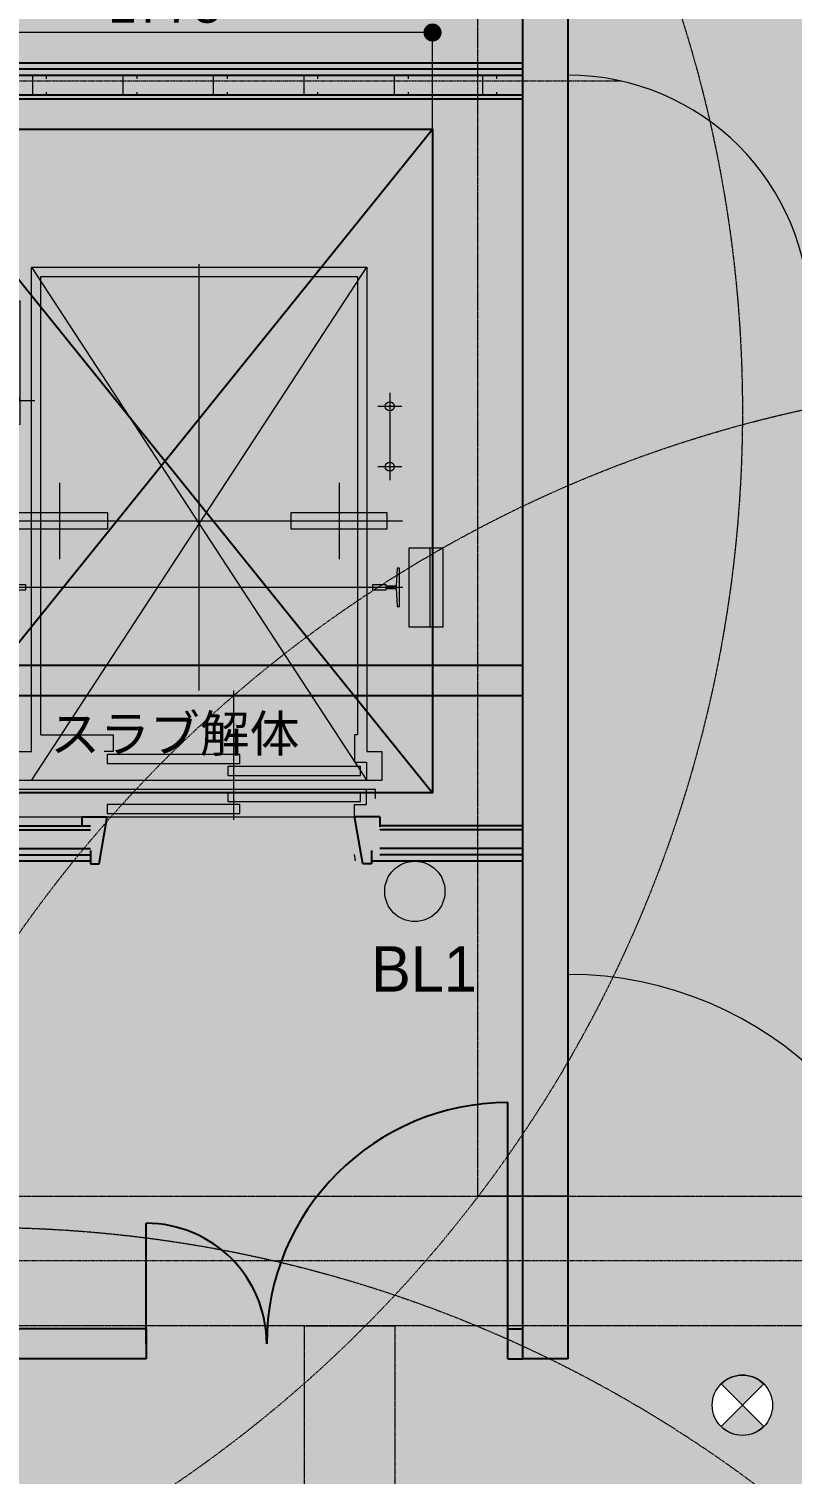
# Model space of a CAD drawing. Header units: millimetres. Extents: x -376000 to 292178, y -193032 to 188048.
# Drawn here: x -227071 to -224540, y 63142 to 67934 of the extents above; entities that cross this region are included whole.
import ezdxf

# ---------------------------------------------------------------- set-up
doc = ezdxf.new("R2010")
doc.units = ezdxf.units.MM
doc.header["$PDMODE"] = 1
doc.header["$PDSIZE"] = -2
for name, pattern in [('VW-01 短破線', [2.1161248, 1.0580624, -1.0580624]), ('ラインタイプ-1', [2.1165312, 1.0580624, -1.0584688]), ('ラインタイプ-28', [1.0581610785590276, 0.70538330078125, -0.3527777777777777]), ('ラインタイプ-6', [5.2915312, 3.175, -1.0580624, 0.3527044000000002, -0.7057644000000001])]:
    doc.linetypes.add(name, pattern=pattern)
for name, color, linetype, lineweight in [('00_一般', 7, 'Continuous', 5), ('02_既存平面-内部建具・サッシ', 7, 'Continuous', 18), ('07_文字・記号', 7, 'Continuous', 9), ('_塗（エリア） (2D)', 7, 'Continuous', 5), ('_塗（壁） (2D)', 7, 'Continuous', 5), ('_天井プロット (2D)', 7, 'Continuous', 5), ('_平面図(既存部) (2D)', 7, 'Continuous', 5), ('_平面図（新設） (2D)', 7, 'Continuous', 5), ('_梁 (2D)', 7, 'Continuous', 5), ('_解体部 (2D)', 7, 'Continuous', 5), ('一般', 7, 'Continuous', 5), ('寸法', 7, 'Continuous', 5)]:
    doc.layers.add(name, color=color, linetype=linetype, lineweight=lineweight)
for name, color, linetype, lineweight, true_color in [('02_0.25', 1, 'Continuous', 25, 0xff0000), ('03_0.15', 7, 'Continuous', 15, 0x990099), ('04_0.10', 7, 'Continuous', 9, 0x0099ff), ('05_0.05点線', 9, 'ラインタイプ-28', 5, 0x808080), ('06一点鎖線', 7, 'ラインタイプ-6', 9, 0x9999ff), ('08_ハッチ・色', 7, 'Continuous', 5, 0x888888)]:
    doc.layers.add(name, color=color, linetype=linetype, lineweight=lineweight, true_color=true_color)
doc.styles.add('Helvetica', font='')
doc.styles.add('Hiragino Sans W3', font='', dxfattribs={"bigfont": 'Hiragino Sans W3'})
doc.styles.add('ＭＳ Ｐゴシック', font='MS PGothic.ttf')
doc.styles.get('Helvetica').set_extended_font_data('Helvetica')
doc.styles.get('Hiragino Sans W3').set_extended_font_data('Hiragino Sans W3')
doc.dimstyles.new('RGT', dxfattribs={"dimtxt": 161.7816840277779, "dimasz": 0.99993896484375, "dimexe": 0, "dimexo": 1, "dimgap": 0.4999999999999999, "dimtad": 1, "dimdsep": 46, "dimtxsty": 'Hiragino Sans W3', "dimblk": 'DOT', "dimblk1": 'DOT', "dimblk2": 'DOT', "dimcen": 0, "dimazin": 0, "dimtfac": 1, "dimtix": 1, "dimtmove": 0, "dimatfit": 0, "dimldrblk": 'VW_FILLEDARROW', "dimfxl": 1, "dimfrac": 2, "dimtolj": 1, "dimarcsym": 0})

# ---------------------------------------------------------------- blocks, each defined once
blk = doc.blocks.new('塗（エリア） (2D)')
at = {"layer": '08_ハッチ・色', "linetype": 'Continuous', "lineweight": 0, "true_color": 0x74ff63, "transparency": 33554559}
blk.add_hatch(color=91, dxfattribs=at).paths.add_polyline_path([(-227667.2557079456, 63598.55921143571), (-236107.7557079456, 63598.55921143582), (-236107.7557079456, 71048.55921143571), (-225357.7557079457, 71048.55921143571), (-225357.7557079456, 67768.13591048213), (-227667.2557079456, 67768.13591048213)])
at = {"layer": '08_ハッチ・色', "linetype": 'Continuous', "lineweight": 0, "true_color": 0xbbbbbb, "transparency": 33554559}
blk.add_hatch(color=9, dxfattribs=at).paths.add_polyline_path([(-227692.5057079456, 67741.42119497419), (-225382.7557079456, 67741.42119497419), (-225382.7557079456, 65228.449375057), (-227692.5057079456, 65228.449375057)])
at = {"layer": '08_ハッチ・色', "linetype": 'Continuous', "lineweight": 0, "true_color": 0xd9d2ae, "transparency": 33554559}
blk.add_hatch(color=9, dxfattribs=at).paths.add_polyline_path([(-250142.7557079456, 61858.5592114356), (-250142.7557079456, 64113.55921143571), (-247342.7557079456, 64113.55921143571), (-247342.7557079456, 63598.55921143571), (-227667.2557079456, 63598.55921143571), (-227667.2557079456, 65233.05420418431), (-225357.7557079456, 65233.05420418431), (-225357.7557079456, 63623.5592114356), (-222307.7557079456, 63623.5592114356), (-222307.7557079456, 61858.5592114356)])
at = {"layer": '08_ハッチ・色', "color": 254, "true_color": 0xdddddd, "transparency": 33554610}
blk.add_solid([(-225357.7557079456, 63623.5592114356), (-222557.7557079456, 63623.5592114356), (-225357.7557079456, 71048.55921143571), (-222557.7557079456, 71048.55921143571)], dxfattribs=at)
blk = doc.blocks.new('グループ-291')
at = {"layer": '08_ハッチ・色', "color": 160}
for points in [[(-225432.7557079456, 67819.53103135267), (-227727.2557079456, 67819.53103135267), (-225432.7557079456, 67701.03103135267), (-227727.2557079456, 67701.03103135267)], [(-227727.2557079456, 67701.03103135267), (-227727.2557079456, 65291.03103135266), (-227607.7557079456, 67701.03103135267), (-227607.7557079456, 65291.03103135266)], [(-226841.3001615904, 65175.03103135266), (-227727.2557079456, 65175.03103135266), (-226812.5667817065, 65291.03103135266), (-227727.2557079456, 65291.03103135266)], [(-225963.1618427889, 65174.60555709892), (-225432.7557079456, 65174.03103135266), (-225988.3229438427, 65291.50285126972), (-225432.7557079456, 65290.92832552347)]]:
    blk.add_solid(points, dxfattribs=at)
blk = doc.blocks.new('塗（壁） (2D)')
at = {"layer": '02_0.25', "linetype": 'Continuous', "lineweight": 0, "true_color": 0xaaaaaa}
blk.add_hatch(color=253, dxfattribs=at).paths.add_polyline_path([(-225432.7557079456, 70923.55921143571), (-225282.7557079456, 70923.55921143571), (-225282.7557079456, 63523.55921143571), (-225432.7557079456, 63523.55921143571)])
blk.add_hatch(color=253, dxfattribs=at).paths.add_polyline_path([(-225432.7557079456, 70923.55921143571), (-225282.7557079456, 70923.55921143571), (-225282.7557079456, 63523.55921143571), (-225432.7557079456, 63523.55921143571)])
at = {"layer": '08_ハッチ・色', "color": 7}
blk.add_blockref('グループ-291', (0, 0), dxfattribs=at)
blk = doc.blocks.new('グループ-67')
at = {"layer": '一般'}
blk.add_line((-225282.7557079456, 67779.99999999999), (-225282.7557079456, 66979.99999999999), dxfattribs=at)
blk.add_arc((-225282.7557079456, 66979.99999999999), 800, 0, 90, dxfattribs=at)
blk = doc.blocks.new('グループ-68')
at = {"layer": '一般'}
blk.add_line((-225282.7557079456, 64798.55921143571), (-225282.7557079456, 63598.55921143571), dxfattribs=at)
blk.add_arc((-225282.7557079456, 63598.55921143571), 1200, 0, 90, dxfattribs=at)
blk = doc.blocks.new('平面図(既存部) (2D)')
at = {"layer": '02_0.25'}
for p, q in [((-225432.7557079456, 63523.55921143571), (-225432.7557079456, 70923.55921143571)), ((-225282.7557079456, 63523.55921143571), (-225282.7557079456, 70923.55921143571)), ((-225282.7557079456, 63523.55921143571), (-225432.7557079456, 63523.55921143571)), ((-225282.7557079456, 63523.55921143571), (-225432.7557079456, 63523.55921143571))]:
    blk.add_line(p, q, dxfattribs=at)
at = {"layer": '06一点鎖線'}
blk.add_line((-212828.6647767337, 63848.55921143571), (-252828.6647767337, 63848.55921143571), dxfattribs=at)
blk.add_line((-212828.6647767337, 63848.55921143571), (-252828.6647767337, 63848.55921143571), dxfattribs=at)
at = {"layer": '02_既存平面-内部建具・サッシ', "color": 7, "transparency": 33554559}
for name in ['グループ-67', 'グループ-68']:
    blk.add_blockref(name, (0, 0), dxfattribs=at)
blk = doc.blocks.new('_Dot')
at = {"color": 0, "linetype": 'ByBlock', "lineweight": -2}
blk.add_line((-0.5, 0), (-1, 0), dxfattribs=at)
at = {"color": 0, "linetype": 'ByBlock', "const_width": 0.5}
blk.add_lwpolyline([(-0.25, 0, 1), (0.25, 0, 1)], format="xyb", close=True, dxfattribs=at)
blk = doc.blocks.new('*D247')
at = {"layer": 'Defpoints', "color": 0}
for p in [(-227507.7557079456, 67921.51628230147), (-227507.7557079456, 67601.03103135267), (-225732.7557079456, 67601.03103135267)]:
    blk.add_point(p, dxfattribs=at)
at = {"layer": '寸法', "color": 0, "lineweight": -2}
for p, q in [((-227507.7557079456, 67602.03103135267), (-227507.7557079456, 67921.51628230147)), ((-225792.7520458363, 67921.51628230147), (-227447.759370055, 67921.51628230147)), ((-225732.7557079456, 67602.03103135267), (-225732.7557079456, 67921.51628230147))]:
    blk.add_line(p, q, dxfattribs=at)
at = {"layer": '寸法', "color": 0, "lineweight": -2, "xscale": 59.99633789062499, "yscale": 59.99633789062499, "zscale": 59.99633789062499, "rotation": 180}
blk.add_blockref('_Dot', (-227507.7557079456, 67921.51628230147), dxfattribs=at)
at = {"layer": '寸法', "color": 0, "lineweight": -2, "xscale": 59.99633789062499, "yscale": 59.99633789062499, "zscale": 59.99633789062499}
blk.add_blockref('_Dot', (-225732.7557079456, 67921.51628230147), dxfattribs=at)
at = {"layer": '寸法', "color": 0, "insert": (-226620.2557079456, 68013.63588014772), "char_height": 121.2673611111111, "attachment_point": 5, "style": 'Helvetica'}
blk.add_mtext('\\A1;1775', dxfattribs=at)
blk = doc.blocks.new('VW_FILLEDARROW')
at = {"color": 0, "linetype": 'Continuous', "lineweight": 5, "transparency": 16777216, "flags": 128}
blk.add_lwpolyline([(-161.3333333333333, 43.22913637888779), (0, 0), (-161.3333333333333, -43.22913637888784)], close=True, dxfattribs=at)
blk = doc.blocks.new('グループ-115')
at = {"layer": '04_0.10'}
for p, q in [((-608.6633637027699, 691.5), (-608.6633637027699, 291.5)), ((-483.6633637027699, 641.8504809471779), (-483.6633637027699, 341.8504809471779))]:
    blk.add_line(p, q, dxfattribs=at)
at = {"layer": '04_0.10', "flags": 128}
blk.add_lwpolyline([(-542.1633637027699, 341.8504809471779), (-413.6633637027699, 341.8504809471779), (-413.6633637027699, 641.8504809471779), (-542.1633637027699, 641.8504809471779)], close=True, dxfattribs=at)
blk = doc.blocks.new('グループ-116')
at = {"layer": '04_0.10'}
for p, q in [((-283.6633637027699, 489.5), (-283.6633637027699, -274.5)), ((416.3366362972301, -979.5), (416.3366362972301, 433.5)), ((-139.6633637027699, -1277.5), (972.33663629723, 423.5)), ((-139.6633637027699, 423.5), (972.33663629723, -1277.5)), ((-373.6633637027699, 263.3845726812142), (-193.6633637027699, -48.38457268121419)), ((-240.3620935135405, 132.5), (-326.9646338919993, 82.5)), ((1048.33663629723, 7.5), (1048.33663629723, -282.5)), ((1088.33663629723, -37.5), (1008.33663629723, -37.5)), ((1088.33663629723, -237.5), (1008.33663629723, -237.5)), ((-47.16336370276986, -291), (-47.16336370276986, -544)), ((879.83663629723, -291), (879.83663629723, -544)), ((-257.1633637027699, -417.5), (1089.83663629723, -417.5)), ((-258.6633637027699, -637.5), (1091.33663629723, -637.5)), ((531.3366362972301, -1408.5), (531.3366362972301, -979.5)), ((-483.6633637027699, -1317.5), (-342.6633637027699, -1317.5)), ((1001.33663629723, -1317.5), (1181.33663629723, -1317.5))]:
    blk.add_line(p, q, dxfattribs=at)
at = {"layer": '04_0.10', "flags": 128}
for points in [[(-279.6633637027699, 452), (-279.6633637027699, 485.2999999999884), (-220.1633637027699, 488.5), (-220.1633637027699, 496.3999999999651), (-347.1633637027699, 496.3999999999651), (-347.1633637027699, 488.5), (-287.6633637027699, 485.2999999999884), (-287.6633637027699, 452), (-291.6033637027722, 452), (-291.6033637027722, 407.5), (-275.7233637027675, 407.5), (-275.7233637027675, 452)], [(-318.6633637027699, -1277.5), (-318.6633637027699, -1181.5), (-139.6633637027699, -1181.5), (-139.6633637027699, 423.5), (972.33663629723, 423.5), (972.33663629723, -1181.5), (1022.33663629723, -1181.5), (1022.33663629723, -1277.5)], [(-373.6633637027699, 382.5), (-373.6633637027699, -167.5), (-193.6633637027699, -167.5), (-193.6633637027699, 382.5)], [(-389.6441258162959, 231.0640646055108), (-229.6441258162959, -46.06406460551079), (-177.6826015892439, -16.06406460551079), (-337.6826015892439, 261.0640646055109)], [(-287.6633637027699, -237), (-287.6633637027699, -270.2999999999884), (-347.1633637027699, -273.5), (-347.1633637027699, -281.3999999999651), (-220.1633637027699, -281.3999999999651), (-220.1633637027699, -273.5), (-279.6633637027699, -270.2999999999884), (-279.6633637027699, -237), (-275.7233637027675, -237), (-275.7233637027675, -192.5), (-291.6033637027722, -192.5), (-291.6033637027722, -237)], [(-207.1633637027699, -391), (-207.1633637027699, -444), (112.8366362972301, -444), (112.8366362972301, -391)], [(719.83663629723, -391), (719.83663629723, -444), (1039.83663629723, -444), (1039.83663629723, -391)], [(-203.1633637027699, -633.5), (-236.4633637027582, -633.5), (-239.6633637027699, -574), (-247.5633637027349, -574), (-247.5633637027349, -701), (-239.6633637027699, -701), (-236.4633637027582, -641.5), (-203.1633637027699, -641.5), (-203.1633637027699, -645.4400000000022), (-158.6633637027699, -645.4400000000022), (-158.6633637027699, -629.5599999999978), (-203.1633637027699, -629.5599999999978)], [(1035.83663629723, -641.5), (1069.136636297219, -641.5), (1072.33663629723, -701), (1080.236636297253, -701), (1080.236636297253, -574), (1072.33663629723, -574), (1069.136636297219, -633.5), (1035.83663629723, -633.5), (1035.83663629723, -629.5599999999978), (991.33663629723, -629.5599999999978), (991.33663629723, -645.4400000000022), (1035.83663629723, -645.4400000000022)], [(111.3366362972301, -1191.5), (111.3366362972301, -1221.5), (551.3366362972301, -1221.5), (551.3366362972301, -1191.5)], [(511.3366362972301, -1231.5), (511.3366362972301, -1261.5), (951.33663629723, -1261.5), (951.33663629723, -1231.5)], [(511.3366362972301, -1317.5), (511.3366362972301, -1347.5), (951.33663629723, -1347.5), (951.33663629723, -1317.5)], [(111.3366362972301, -1357.5), (111.3366362972301, -1387.5), (551.3366362972301, -1387.5), (551.3366362972301, -1357.5)]]:
    blk.add_lwpolyline(points, close=True, dxfattribs=at)
for points in [[(-108.6633637027699, -1126.5), (-108.6633637027699, 393.5), (941.33663629723, 393.5), (941.33663629723, -1126.5)], [(-373.6633637027699, 312.5), (-388.6633637027699, 312.5), (-388.6633637027699, -97.5), (-373.6633637027699, -97.5)], [(-193.6633637027699, 312.5), (-178.6633637027699, 312.5), (-178.6633637027699, -97.5), (-193.6633637027699, -97.5)], [(-108.6633637027699, -1126.5), (131.3366362972301, -1126.5), (131.3366362972301, -1126.5), (131.3366362972301, -1181.5), (101.3366362972301, -1181.5)], [(941.33663629723, -1126.5), (931.33663629723, -1126.5), (931.33663629723, -1217.5), (971.33663629723, -1217.5), (971.33663629723, -1277.5)], [(1001.33663629723, -1337.5), (1001.33663629723, -1307.5), (-342.6633637027699, -1307.5), (-342.6633637027699, -1398.5), (931.33663629723, -1398.5), (931.33663629723, -1357.5), (971.33663629723, -1357.5), (971.33663629723, -1307.5)]]:
    blk.add_lwpolyline(points, dxfattribs=at)
at = {"layer": '04_0.10'}
for centre in [(1048.33663629723, -37.5), (1048.33663629723, -237.5)]:
    blk.add_circle(centre, 15, dxfattribs=at)
blk = doc.blocks.new('グループ-117')
at = {"layer": '00_一般'}
blk.add_line((935.0289999999803, -1544.5), (931.33663629723, -1523.55636016588), dxfattribs=at)
at = {"layer": '04_0.10'}
for p, q in [((-438.6633637027699, -18.5), (-128.6633637027699, -18.5)), ((-608.6633637027699, -158.5), (-608.6633637027699, -838.5)), ((-483.6633637027699, -209.1495190528221), (-483.6633637027699, -789.1495190528221)), ((1181.33663629723, -508.1495190528221), (1181.33663629723, -768.1495190528221)), ((-608.6633637027699, -1428.149519052822), (-483.6633637027699, -1428.149519052822))]:
    blk.add_line(p, q, dxfattribs=at)
at = {"layer": '04_0.10', "flags": 128}
for points in [[(-542.1633637027699, -208.1495190528221), (-542.1633637027699, -788.1495190528221), (-413.6633637027699, -788.1495190528221), (-413.6633637027699, -208.1495190528221)], [(1111.33663629723, -508.1495190528221), (1111.33663629723, -768.1495190528221), (1224.83663629723, -768.1495190528221), (1224.83663629723, -508.1495190528221)]]:
    blk.add_lwpolyline(points, close=True, dxfattribs=at)
at = {"layer": '04_0.10'}
for name in ['グループ-115', 'グループ-116']:
    blk.add_blockref(name, (0, 0), dxfattribs=at)
blk = doc.blocks.new('シンボル-9 (2D)')
at = {"layer": '02_0.25'}
for p, q in [((1490, 1100), (-804.5, 1100)), ((-804.5, 1100), (-804.4999999999995, -1544.5)), ((1490, 1080), (-783.5, 1080)), ((-783.5, 1080), (-783.5, -1524.5)), ((1490, 1059), (-762.5, 1059)), ((-762.5, 1059), (-762.5, -1503.5)), ((1490, 994), (-697.5, 994)), ((-697.5, 994), (-697.5, -1441)), ((1490, 981.5), (-685, 981.5)), ((-685, 981.5), (-685, -1428.5)), ((-685, -1428.5), (55.75388926272149, -1428.5)), ((27.26315889664693, -1398.5), (111.3366362972301, -1398.5)), ((27.26315889664693, -1398.5), (27.26315889664693, -1431.252296607185)), ((83.83383629720058, -1554.5), (111.3366362972301, -1398.5)), ((959.0057999999974, -1554.5), (931.33663629723, -1397.55636016588)), ((1015.576477400551, -1398.5), (931.502999999968, -1398.5)), ((1015.576477400551, -1398.5), (1015.576477400551, -1431.252296607185)), ((1490, -1428.5), (1015.576477400551, -1428.5)), ((-697.5, -1441), (55.75388926272149, -1441)), ((1490, -1441), (1015.576477400551, -1441)), ((-783.5, -1524.5), (55.75388926272147, -1524.5)), ((-762.5, -1503.5), (55.75388926272149, -1503.5)), ((55.75388926272147, -1509.572084744927), (55.75388926272147, -1554.5)), ((987.0857470344763, -1509.572084744927), (987.0857470344763, -1554.5)), ((1490, -1503.5), (1015.576477400551, -1503.5)), ((1490, -1524.5), (1015.576477400551, -1524.5)), ((-804.4999999999995, -1544.5), (55.75388926272147, -1544.5)), ((55.75388926272147, -1554.5), (83.83383629720058, -1554.5)), ((987.0857470344763, -1554.5), (959.0057999999974, -1554.5)), ((1490, -1545.5), (987.0857470344763, -1545.5))]:
    blk.add_line(p, q, dxfattribs=at)
at = {"layer": '03_0.15', "flags": 128}
for points in [[(-391, 1004), (-391, 994), (-436, 994), (-436, 1059), (-391, 1059), (-391, 1049)], [(-91, 1004), (-91, 994), (-136, 994), (-136, 1059), (-91, 1059), (-91, 1049)], [(209, 1004), (209, 994), (164, 994), (164, 1059), (209, 1059), (209, 1049)], [(509, 1004), (509, 994), (464, 994), (464, 1059), (509, 1059), (509, 1049)], [(809, 1004), (809, 994), (764, 994), (764, 1059), (809, 1059), (809, 1049)], [(1109, 1004), (1109, 994), (1064, 994), (1064, 1059), (1109, 1059), (1109, 1049)], [(1402, 1004), (1402, 994), (1357, 994), (1357, 1059), (1402, 1059), (1402, 1049)], [(-707.5, 1018), (-697.5, 1018), (-697.5, 973), (-762.5, 973), (-762.5, 1018), (-752.5, 1018)], [(-707.5, 733), (-697.5, 733), (-697.5, 688), (-762.5, 688), (-762.5, 733), (-752.5, 733)], [(-707.5, 433), (-697.5, 433), (-697.5, 388), (-762.5, 388), (-762.5, 433), (-752.5, 433)], [(-707.5, 133), (-697.5, 133), (-697.5, 88), (-762.5, 88), (-762.5, 133), (-752.5, 133)], [(-707.5, -167), (-697.5, -167), (-697.5, -212), (-762.5, -212), (-762.5, -167), (-752.5, -167)], [(-707.5, -467), (-697.5, -467), (-697.5, -512), (-762.5, -512), (-762.5, -467), (-752.5, -467)], [(-707.5, -767), (-697.5, -767), (-697.5, -812), (-762.5, -812), (-762.5, -767), (-752.5, -767)]]:
    blk.add_lwpolyline(points, dxfattribs=at)
at = {"layer": '04_0.10', "flags": 128}
blk.add_lwpolyline([(-585, 881.5), (1190, 881.5), (1190, -1318.5), (-585, -1318.5)], close=True, dxfattribs=at)
at = {"layer": '06一点鎖線'}
blk.add_line((-1381, 1042), (1819, 1042), dxfattribs=at)
at = {"layer": '04_0.10'}
blk.add_blockref('グループ-117', (0, 0), dxfattribs=at)
blk = doc.blocks.new('平面図（新設） (2D)')
at = {"layer": '07_文字・記号'}
blk.add_point((-226682.7557079456, 66422.12424813362), dxfattribs=at)
at = {"layer": '02_0.25', "color": 7}
blk.add_blockref('シンボル-9 (2D)', (-226922.7557079456, 66719.53103135267), dxfattribs=at)
blk = doc.blocks.new('誘導灯')
at = {"color": 255}
blk.add_wipeout([(100, 7.275957614183426e-12), (99.5184726672197, -9.80171403294878), (98.07852804032306, -19.509032201605578), (95.69403357322088, -29.028467725438986), (92.38795325112868, -38.26834323650172), (88.1921264348355, -47.13967368259247), (83.14696123025452, -55.55702330195294), (77.3010453362737, -63.439328416357256), (70.71067811865474, -70.71067811864748), (63.43932841636454, -77.30104533626641), (55.557023301960214, -83.14696123024726), (47.139673682599756, -88.19212643482823), (38.268343236508976, -92.38795325112142), (29.028467725446237, -95.6940335732136), (19.50903220161282, -98.07852804031577), (9.80171403295606, -99.51847266721244), (0, -99.99999999999272), (-9.80171403295606, -99.51847266721244), (-19.50903220161282, -98.07852804031577), (-29.028467725446237, -95.6940335732136), (-38.268343236508976, -92.38795325112142), (-47.139673682599756, -88.19212643482823), (-55.557023301960214, -83.14696123024726), (-63.43932841636454, -77.30104533626641), (-70.71067811865474, -70.71067811864748), (-77.3010453362737, -63.439328416357256), (-83.14696123025452, -55.55702330195294), (-88.1921264348355, -47.13967368259247), (-92.38795325112868, -38.26834323650172), (-95.69403357322088, -29.028467725438986), (-98.07852804032306, -19.509032201605578), (-99.5184726672197, -9.80171403294878), (-100, 7.275957614183426e-12), (-99.5184726672197, 9.801714032963332), (-98.07852804032306, 19.50903220162013), (-95.69403357322088, 29.028467725453538), (-92.38795325112868, 38.268343236516245), (-88.1921264348355, 47.139673682607025), (-83.14696123025452, 55.55702330196749), (-77.3010453362737, 63.43932841637178), (-70.71067811865474, 70.71067811866203), (-63.43932841636454, 77.30104533628099), (-55.557023301960214, 83.14696123026181), (-47.139673682599756, 88.19212643484275), (-38.268343236508976, 92.38795325113597), (-29.028467725446237, 95.69403357322813), (-19.50903220161282, 98.0785280403303), (-9.80171403295606, 99.518472667227), (0, 100.00000000000728), (9.80171403295606, 99.518472667227), (19.50903220161282, 98.0785280403303), (29.028467725446237, 95.69403357322813), (38.268343236508976, 92.38795325113597), (47.139673682599756, 88.19212643484275), (55.557023301960214, 83.14696123026181), (63.43932841636454, 77.30104533628099), (70.71067811865474, 70.71067811866203), (77.3010453362737, 63.43932841637178), (83.14696123025452, 55.55702330196749), (88.1921264348355, 47.139673682607025), (92.38795325112868, 38.268343236516245), (95.69403357322088, 29.028467725453538), (98.07852804032306, 19.50903220162013), (99.5184726672197, 9.801714032963332)], dxfattribs=at).dxf.layer = '07_文字・記号'
at = {"layer": '07_文字・記号', "linetype": 'Continuous', "lineweight": 0, "true_color": 0x00d136}
h = blk.add_hatch(color=102, dxfattribs=at)
edge = h.paths.add_edge_path()
edge.add_arc((5.82057e-11, -2.37712e-11), 99.99999999998741, 45.00000000003615, 134.9999999999874)
edge.add_line((-70.71067811857209, 70.71067811863759), (70.71067811863033, -70.71067811863759))
edge.add_arc((-3.64e-12, 7.7041e-12), 99.9999999999786, 225.0000000000341, 314.99999999999545, ccw=False)
edge.add_line((-70.71067811860121, -70.71067811867397), (70.71067811865942, 70.71067811866669))
at = {"layer": '07_文字・記号', "color": 92, "true_color": 0x14b500, "flags": 128}
blk.add_lwpolyline([(70.71067811865942, 70.71067811866669, 0.4142135623728459), (-70.71067811857209, 70.71067811863759), (70.71067811863031, -70.71067811863759, -0.4142135623728974), (-70.71067811860121, -70.71067811867397)], format="xyb", close=True, dxfattribs=at)
at = {"layer": '07_文字・記号', "color": 92, "true_color": 0x14b500}
blk.add_circle((0, 7.276000000000001e-12), 100, dxfattribs=at)
blk = doc.blocks.new('天井プロット (2D)')
at = {"layer": '07_文字・記号', "color": 160, "true_color": 0x0036e9}
blk.add_circle((-225791.5178443076, 65074.03103135266), 100.000000000003, dxfattribs=at)
at = {"layer": '07_文字・記号', "color": 7}
blk.add_blockref('誘導灯', (-224705, 63370), dxfattribs=at)
at = {"layer": '07_文字・記号', "color": 160, "true_color": 0x0036e9, "insert": (-225936.2991593997, 64892.20460069444), "char_height": 150.7573784722222, "attachment_point": 1, "line_spacing_factor": 1.006497654236691, "style": 'ＭＳ Ｐゴシック'}
blk.add_mtext('BL1', dxfattribs=at)
at = {"layer": '07_文字・記号', "color": 100, "linetype": 'VW-01 短破線', "true_color": 0x00ff3f}
for centre in [(-229005, 66665), (-223580, 62470), (-227233.0450130112, 59660)]:
    blk.add_circle(centre, 4299.999999999994, dxfattribs=at)
blk = doc.blocks.new('梁 (2D)')
at = {"layer": '05_0.05点線', "color": 7, "linetype": 'ラインタイプ-1', "flags": 128}
for points in [[(-225582.7557079456, 70873.55921143571), (-225282.7557079456, 70873.55921143571), (-225282.7557079456, 64063.55921143571), (-225582.7557079456, 64063.55921143571)], [(-222882.7557079456, 64063.55921143571), (-222882.7557079456, 63633.55921143571), (-229132.7557079456, 63633.55921143571), (-229132.7557079456, 64063.55921143571)], [(-226157.7557079456, 63633.55921143571), (-225857.7557079456, 63633.55921143571), (-225857.7557079456, 56923.55921143571), (-226157.7557079456, 56923.55921143571)]]:
    blk.add_lwpolyline(points, close=True, dxfattribs=at)
blk = doc.blocks.new('解体部 (2D)')
at = {"layer": '02_0.25', "transparency": 33554687}
for p, q in [((-227507.7557079456, 65401.03103135266), (-225732.7557079456, 67601.03103135267)), ((-227507.7557079456, 67601.03103135267), (-225732.7557079456, 65401.03103135266))]:
    blk.add_line(p, q, dxfattribs=at)
at = {"layer": '02_0.25'}
for p, q in [((-229507.7557079456, 65823.55921143571), (-225432.7557079456, 65823.55921143571)), ((-229407.7557079456, 65723.55921143571), (-225432.7557079456, 65723.55921143571)), ((-225482.7557079456, 63573.55921143571), (-225482.7557079456, 64373.55921143571)), ((-226682.7557079456, 63573.55921143571), (-226682.7557079456, 63973.55921143571)), ((-226682.7557079456, 63623.55921143571), (-229132.7557079456, 63623.55921143571)), ((-226682.7557079456, 63623.55921143571), (-226682.7557079456, 63523.55921143571)), ((-225482.7557079456, 63523.55921143572), (-225482.7557079456, 63623.55921143572)), ((-225482.7557079456, 63623.55921143572), (-225432.7557079456, 63623.55921143572)), ((-226682.7557079456, 63523.55921143571), (-229132.7557079456, 63523.55921143571)), ((-225482.7557079456, 63523.55921143572), (-225432.7557079456, 63523.55921143571))]:
    blk.add_line(p, q, dxfattribs=at)
at = {"layer": '02_0.25', "flags": 128}
blk.add_lwpolyline([(-227507.7557079456, 67601.03103135267), (-225732.7557079456, 67601.03103135267), (-225732.7557079456, 65401.03103135266), (-227507.7557079456, 65401.03103135266)], close=True, dxfattribs=at)
at = {"layer": '02_0.25'}
for centre, radius, start, end in [((-225482.7557079456, 63573.55921143571), 800, 90, 180), ((-226682.7557079456, 63573.55921143571), 400, 0, 90)]:
    blk.add_arc(centre, radius, start, end, dxfattribs=at)
at = {"layer": '一般', "color": 7, "transparency": 33554687, "insert": (-227001.0490251301, 65657.5184722222), "char_height": 121.2673611111111, "attachment_point": 1, "line_spacing_factor": 0.8376779846659367, "style": 'Helvetica'}
blk.add_mtext('スラブ解体', dxfattribs=at)
at = {"layer": '寸法'}
dim = blk.add_linear_dim(base=(-227507.7557079456, 67921.51628230147), p1=(-225732.7557079456, 67601.03103135267), p2=(-227507.7557079456, 67601.03103135267), dimstyle='RGT', override={"dimtxt": 121.2673611111111, "dimasz": 59.99633789062499, "dimgap": 30, "dimpost": '<>', "dimtxsty": 'Helvetica', "dimtmove": 2}, dxfattribs=at)
dim.commit()
dim.dimension.update_dxf_attribs({"geometry": '*D247', "text_midpoint": (-226620.2557079456, 68013.63588014772)})

msp = doc.modelspace()

# ---------------------------------------------------------------- block references
at = {"layer": '_塗（エリア） (2D)'}
msp.add_blockref('塗（エリア） (2D)', (0, 0), dxfattribs=at)
at = {"layer": '_塗（壁） (2D)'}
msp.add_blockref('塗（壁） (2D)', (0, 0), dxfattribs=at)

# ---------------------------------------------------------------- next in the draw order: block references
at = {"layer": '_平面図(既存部) (2D)'}
msp.add_blockref('平面図(既存部) (2D)', (0, 0), dxfattribs=at)

# ---------------------------------------------------------------- next in the draw order: block references
at = {"layer": '_解体部 (2D)'}
msp.add_blockref('解体部 (2D)', (0, 0), dxfattribs=at)

# ---------------------------------------------------------------- next in the draw order: block references
at = {"layer": '_平面図（新設） (2D)'}
msp.add_blockref('平面図（新設） (2D)', (0, 0), dxfattribs=at)

# ---------------------------------------------------------------- next in the draw order: block references
at = {"layer": '_天井プロット (2D)'}
msp.add_blockref('天井プロット (2D)', (0, 0), dxfattribs=at)

# ---------------------------------------------------------------- next in the draw order: block references
at = {"layer": '_梁 (2D)'}
msp.add_blockref('梁 (2D)', (0, 0), dxfattribs=at)

doc.saveas('drawing.dxf')
